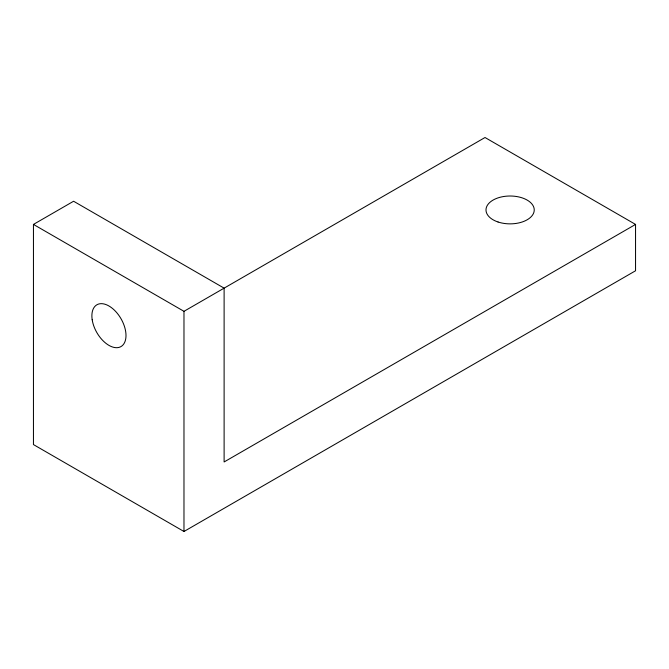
<?xml version="1.0" encoding="UTF-8"?>
<svg xmlns="http://www.w3.org/2000/svg" width="669" height="669" viewBox="0 0 669 669"><rect width="100%" height="100%" fill="white"/><g stroke="black" fill="none" stroke-linecap="round" stroke-linejoin="round"><path stroke-width="1" d="M33.45 224.416L73.59 201.244L224.115 288.147L224.115 461.961L635.55 224.424L635.55 270.769L183.975 531.487L33.45 444.576L33.45 224.416L183.975 311.319L485.025 137.513L635.55 224.424M183.975 311.319L183.975 531.487M498.054 221.999A24.126 13.932 0 0 0 534.238 209.932A24.126 13.932 0 0 0 498.054 197.873A24.126 13.932 0 0 0 498.054 221.999M92.188 319.74A24.126 13.932 60 0 0 120.119 347.01A24.126 13.932 60 0 0 114.508 310.274A24.126 13.932 60 0 0 92.188 319.74"/></g></svg>
